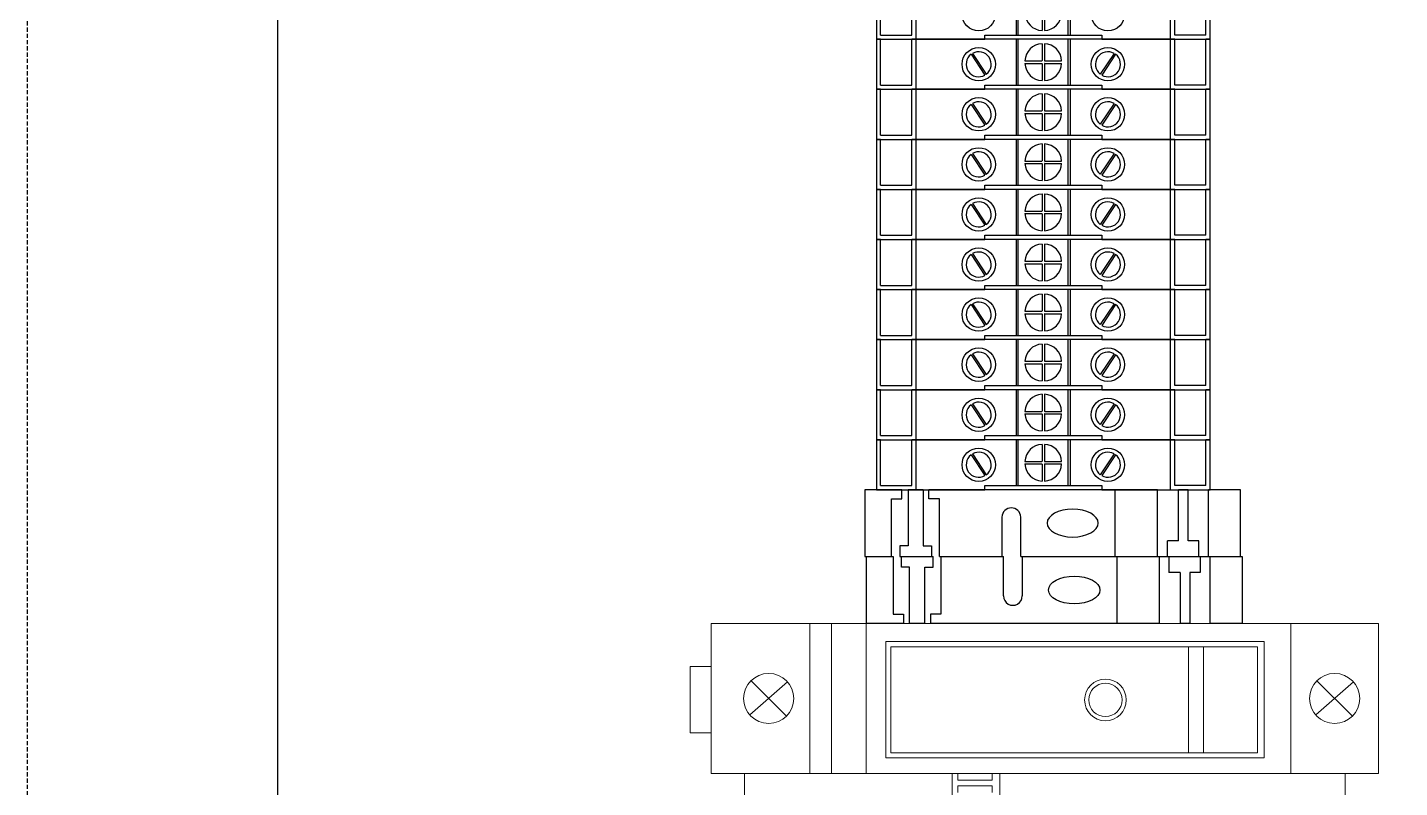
# Model space of a CAD drawing. Extents: x 326777 to 327477, y 364582 to 365982.
# Drawn here: x 326776.8 to 326941.2, y 365464.7 to 365555.7 of the extents above; entities that cross this region are included whole.
import ezdxf

# ---------------------------------------------------------------- set-up
doc = ezdxf.new("R2010")
doc.units = 0
doc.header["$MEASUREMENT"] = 0
doc.linetypes.add('DASHED', pattern=[0.75, 0.5, -0.25])
for name, color, linetype in [('DIM', 1, 'Continuous'), ('DIMMENSION', 7, 'Continuous'), ('布置图', 30, 'Continuous')]:
    doc.layers.add(name, color=color, linetype=linetype)

# ---------------------------------------------------------------- blocks, each defined once
blk = doc.blocks.new('632636840b1797177-a2a8-49bd-b316-1be17fa0ec21')
at = {"ltscale": 10}
for p, q in [((73.75, -1.45), (73.75, 24.89)), ((11.25, 20.76), (5.75, 20.76)), ((11.25, 20.76), (11.25, 17.01)), ((17.25, 20.76), (11.75, 20.76)), ((17.25, 20.76), (17.25, 17.01)), ((23.25, 20.76), (17.75, 20.76)), ((23.25, 20.76), (23.25, 17.01)), ((29.25, 20.76), (23.75, 20.76)), ((29.25, 20.76), (29.25, 17.01)), ((35.25, 20.76), (29.75, 20.76)), ((35.25, 20.76), (35.25, 17.01)), ((41.25, 20.76), (35.75, 20.76)), ((41.25, 20.76), (41.25, 17.01)), ((47.25, 20.76), (41.75, 20.76)), ((47.25, 20.76), (47.25, 17.01)), ((53.25, 20.76), (47.75, 20.76)), ((53.25, 20.76), (53.25, 17.01)), ((59.25, 20.76), (53.75, 20.76)), ((59.25, 20.76), (59.25, 17.01)), ((65.25, 20.76), (59.75, 20.76)), ((65.25, 20.76), (65.25, 17.01)), ((73.75, 21.05), (65.75, 21.05)), ((73.75, 19.89), (71.85, 19.89)), ((71.85, 19.89), (71.85, 18.64)), ((71.85, 18.64), (65.75, 18.64)), ((11.25, 17.01), (5.75, 17.01)), ((11.75, 16.51), (5.75, 16.51)), ((17.25, 17.01), (11.75, 17.01)), ((17.75, 16.51), (11.75, 16.51)), ((23.25, 17.01), (17.75, 17.01)), ((23.75, 16.51), (17.75, 16.51)), ((29.25, 17.01), (23.75, 17.01)), ((29.75, 16.51), (23.75, 16.51)), ((35.25, 17.01), (29.75, 17.01)), ((35.75, 16.51), (29.75, 16.51)), ((41.25, 17.01), (35.75, 17.01)), ((41.75, 16.51), (35.75, 16.51)), ((47.25, 17.01), (41.75, 17.01)), ((47.75, 16.51), (41.75, 16.51)), ((53.25, 17.01), (47.75, 17.01)), ((53.75, 16.51), (47.75, 16.51)), ((59.25, 17.01), (53.75, 17.01)), ((59.75, 16.51), (53.75, 16.51)), ((65.25, 17.01), (59.75, 17.01)), ((65.75, 16.51), (59.75, 16.51)), ((71.85, 17.47), (65.75, 17.47)), ((71.85, 17.47), (71.85, 16.13)), ((73.75, 14.96), (65.75, 14.96)), ((73.75, 16.13), (71.85, 16.13)), ((13.56, 9.92), (16.05, 8.26)), ((19.56, 9.92), (22.05, 8.26)), ((25.56, 9.92), (28.05, 8.26)), ((31.56, 9.92), (34.05, 8.26)), ((37.56, 9.92), (40.05, 8.26)), ((43.56, 9.92), (46.05, 8.26)), ((49.56, 9.92), (52.05, 8.26)), ((55.56, 9.92), (58.05, 8.26)), ((61.56, 9.92), (64.05, 8.26)), ((73.75, 9.89), (65.75, 9.89)), ((13.45, 9.76), (15.94, 8.09)), ((19.45, 9.76), (21.94, 8.09)), ((25.45, 9.76), (27.94, 8.09)), ((31.45, 9.76), (33.94, 8.09)), ((37.45, 9.76), (39.94, 8.09)), ((43.45, 9.76), (45.94, 8.09)), ((49.45, 9.76), (51.94, 8.09)), ((55.45, 9.76), (57.94, 8.09)), ((61.45, 9.76), (63.94, 8.09)), ((11.25, 4.26), (5.75, 4.26)), ((17.25, 4.26), (11.75, 4.26)), ((14.35, 1.45), (14.35, 3.46)), ((14.65, 1.45), (14.65, 3.46)), ((23.25, 4.26), (17.75, 4.26)), ((20.35, 1.45), (20.35, 3.46)), ((20.65, 1.45), (20.65, 3.46)), ((29.25, 4.26), (23.75, 4.26)), ((26.35, 1.45), (26.35, 3.46)), ((26.65, 1.45), (26.65, 3.46)), ((35.25, 4.26), (29.75, 4.26)), ((32.35, 1.45), (32.35, 3.46)), ((32.65, 1.45), (32.65, 3.46)), ((41.25, 4.26), (35.75, 4.26)), ((38.35, 1.45), (38.35, 3.46)), ((38.65, 1.45), (38.65, 3.46)), ((47.25, 4.26), (41.75, 4.26)), ((44.35, 1.45), (44.35, 3.46)), ((44.65, 1.45), (44.65, 3.46)), ((53.25, 4.26), (47.75, 4.26)), ((50.35, 1.45), (50.35, 3.46)), ((50.65, 1.45), (50.65, 3.46)), ((59.25, 4.26), (53.75, 4.26)), ((56.35, 1.45), (56.35, 3.46)), ((56.65, 1.45), (56.65, 3.46)), ((65.25, 4.26), (59.75, 4.26)), ((62.35, 1.45), (62.35, 3.46)), ((62.65, 1.45), (62.65, 3.46)), ((8.69, 1.41), (10.7, 1.41)), ((8.69, 1.11), (10.7, 1.11)), ((12.3, 1.41), (14.31, 1.41)), ((12.3, 1.11), (14.31, 1.11)), ((14.35, -0.94), (14.35, 1.07)), ((14.65, -0.94), (14.65, 1.07)), ((14.69, 1.41), (16.7, 1.41)), ((14.69, 1.11), (16.7, 1.11)), ((18.3, 1.41), (20.31, 1.41)), ((18.3, 1.11), (20.31, 1.11)), ((20.35, -0.94), (20.35, 1.07)), ((20.65, -0.94), (20.65, 1.07)), ((20.69, 1.41), (22.7, 1.41)), ((20.69, 1.11), (22.7, 1.11)), ((24.3, 1.41), (26.31, 1.41)), ((24.3, 1.11), (26.31, 1.11)), ((26.35, -0.94), (26.35, 1.07)), ((26.65, -0.94), (26.65, 1.07)), ((26.69, 1.41), (28.7, 1.41)), ((26.69, 1.11), (28.7, 1.11)), ((30.3, 1.41), (32.31, 1.41)), ((30.3, 1.11), (32.31, 1.11)), ((32.35, -0.94), (32.35, 1.07)), ((32.65, -0.94), (32.65, 1.07)), ((32.69, 1.41), (34.7, 1.41)), ((32.69, 1.11), (34.7, 1.11)), ((36.3, 1.41), (38.31, 1.41)), ((36.3, 1.11), (38.31, 1.11)), ((38.35, -0.94), (38.35, 1.07)), ((38.65, -0.94), (38.65, 1.07)), ((38.69, 1.41), (40.7, 1.41)), ((38.69, 1.11), (40.7, 1.11)), ((42.3, 1.41), (44.31, 1.41)), ((42.3, 1.11), (44.31, 1.11)), ((44.35, -0.94), (44.35, 1.07)), ((44.65, -0.94), (44.65, 1.07)), ((44.69, 1.41), (46.7, 1.41)), ((44.69, 1.11), (46.7, 1.11)), ((48.3, 1.41), (50.31, 1.41)), ((48.3, 1.11), (50.31, 1.11)), ((50.35, -0.94), (50.35, 1.07)), ((50.65, -0.94), (50.65, 1.07)), ((50.69, 1.41), (52.7, 1.41)), ((50.69, 1.11), (52.7, 1.11)), ((54.3, 1.41), (56.31, 1.41)), ((54.3, 1.11), (56.31, 1.11)), ((56.35, -0.94), (56.35, 1.07)), ((56.65, -0.94), (56.65, 1.07)), ((56.69, 1.41), (58.7, 1.41)), ((56.69, 1.11), (58.7, 1.11)), ((60.3, 1.41), (62.31, 1.41)), ((60.3, 1.11), (62.31, 1.11)), ((62.35, -0.94), (62.35, 1.07)), ((62.65, -0.94), (62.65, 1.07)), ((62.69, 1.41), (64.7, 1.41)), ((62.69, 1.11), (64.7, 1.11)), ((11.25, -1.74), (5.75, -1.74)), ((17.25, -1.74), (11.75, -1.74)), ((23.25, -1.74), (17.75, -1.74)), ((29.25, -1.74), (23.75, -1.74)), ((35.25, -1.74), (29.75, -1.74)), ((41.25, -1.74), (35.75, -1.74)), ((47.25, -1.74), (41.75, -1.74)), ((53.25, -1.74), (47.75, -1.74)), ((59.25, -1.74), (53.75, -1.74)), ((65.25, -1.74), (59.75, -1.74)), ((13.45, -7.23), (15.94, -5.57)), ((13.56, -7.4), (16.05, -5.73)), ((19.45, -7.23), (21.94, -5.57)), ((19.56, -7.4), (22.05, -5.73)), ((25.45, -7.23), (27.94, -5.57)), ((25.56, -7.4), (28.05, -5.73)), ((31.45, -7.23), (33.94, -5.57)), ((31.56, -7.4), (34.05, -5.73)), ((37.45, -7.23), (39.94, -5.57)), ((37.56, -7.4), (40.05, -5.73)), ((43.45, -7.23), (45.94, -5.57)), ((43.56, -7.4), (46.05, -5.73)), ((49.45, -7.23), (51.94, -5.57)), ((49.56, -7.4), (52.05, -5.73)), ((55.45, -7.23), (57.94, -5.57)), ((55.56, -7.4), (58.05, -5.73)), ((61.45, -7.23), (63.94, -5.57)), ((61.56, -7.4), (64.05, -5.73)), ((73.75, -11.19), (66.84, -11.19)), ((66.84, -11.19), (66.84, -12.44)), ((66.84, -12.44), (65.75, -12.44)), ((65.75, -13.14), (72.48, -13.14)), ((72.48, -13.14), (72.48, -12.14)), ((72.48, -12.14), (73.75, -12.14)), ((11.75, -13.99), (5.75, -13.99)), ((11.25, -14.49), (5.75, -14.49)), ((11.25, -18.24), (11.25, -14.49)), ((17.75, -13.99), (11.75, -13.99)), ((17.25, -14.49), (11.75, -14.49)), ((17.25, -18.24), (17.25, -14.49)), ((23.75, -13.99), (17.75, -13.99)), ((23.25, -14.49), (17.75, -14.49)), ((23.25, -18.24), (23.25, -14.49)), ((29.75, -13.99), (23.75, -13.99)), ((29.25, -14.49), (23.75, -14.49)), ((29.25, -18.24), (29.25, -14.49)), ((35.75, -13.99), (29.75, -13.99)), ((35.25, -14.49), (29.75, -14.49)), ((35.25, -18.24), (35.25, -14.49)), ((41.75, -13.99), (35.75, -13.99)), ((41.25, -14.49), (35.75, -14.49)), ((41.25, -18.24), (41.25, -14.49)), ((47.75, -13.99), (41.75, -13.99)), ((47.25, -14.49), (41.75, -14.49)), ((47.25, -18.24), (47.25, -14.49)), ((53.75, -13.99), (47.75, -13.99)), ((53.25, -14.49), (47.75, -14.49)), ((53.25, -18.24), (53.25, -14.49)), ((59.75, -13.99), (53.75, -13.99)), ((59.25, -14.49), (53.75, -14.49)), ((59.25, -18.24), (59.25, -14.49)), ((65.75, -13.99), (59.75, -13.99)), ((65.25, -14.49), (59.75, -14.49)), ((65.25, -18.24), (65.25, -14.49)), ((65.75, -14.95), (72.48, -14.95)), ((66.84, -15.69), (65.75, -15.69)), ((66.84, -16.94), (66.84, -15.69)), ((72.48, -14.95), (72.48, -15.94)), ((72.48, -15.94), (73.75, -15.94)), ((73.75, -16.94), (66.84, -16.94)), ((11.25, -18.24), (5.75, -18.24)), ((17.25, -18.24), (11.75, -18.24)), ((23.25, -18.24), (17.75, -18.24)), ((29.25, -18.24), (23.75, -18.24)), ((35.25, -18.24), (29.75, -18.24)), ((41.25, -18.24), (35.75, -18.24)), ((47.25, -18.24), (41.75, -18.24)), ((53.25, -18.24), (47.75, -18.24)), ((59.25, -18.24), (53.75, -18.24)), ((65.25, -18.24), (59.75, -18.24))]:
    blk.add_line(p, q, dxfattribs=at)
for points in [[(73.75, 24.89), (65.75, 24.89), (65.75, 21.05)], [(11.75, 8.26), (11.75, 21.26), (5.75, 21.26), (5.75, 20.76)], [(17.75, 8.26), (17.75, 21.26), (11.75, 21.26), (11.75, 20.76)], [(23.75, 8.26), (23.75, 21.26), (17.75, 21.26), (17.75, 20.76)], [(29.75, 8.26), (29.75, 21.26), (23.75, 21.26), (23.75, 20.76)], [(35.75, 8.26), (35.75, 21.26), (29.75, 21.26), (29.75, 20.76)], [(41.75, 8.26), (41.75, 21.26), (35.75, 21.26), (35.75, 20.76)], [(47.75, 8.26), (47.75, 21.26), (41.75, 21.26), (41.75, 20.76)], [(53.75, 8.26), (53.75, 21.26), (47.75, 21.26), (47.75, 20.76)], [(59.75, 8.26), (59.75, 21.26), (53.75, 21.26), (53.75, 20.76)], [(65.75, 8.26), (65.75, 21.26), (59.75, 21.26), (59.75, 20.76)], [(65.75, 18.64), (65.75, 17.47)], [(11.75, 17.01), (11.75, -14.49)], [(17.75, 17.01), (17.75, -14.49)], [(23.75, 17.01), (23.75, -14.49)], [(29.75, 17.01), (29.75, -14.49)], [(35.75, 17.01), (35.75, -14.49)], [(41.75, 17.01), (41.75, -14.49)], [(47.75, 17.01), (47.75, -14.49)], [(53.75, 17.01), (53.75, -14.49)], [(59.75, 17.01), (59.75, -14.49)], [(65.75, 14.96), (65.75, -12.44)], [(11.75, -5.74), (11.25, -5.74), (11.25, 8.26), (11.75, 8.26)], [(17.75, -5.74), (17.25, -5.74), (17.25, 8.26), (17.75, 8.26)], [(23.75, -5.74), (23.25, -5.74), (23.25, 8.26), (23.75, 8.26)], [(29.75, -5.74), (29.25, -5.74), (29.25, 8.26), (29.75, 8.26)], [(35.75, -5.74), (35.25, -5.74), (35.25, 8.26), (35.75, 8.26)], [(41.75, -5.74), (41.25, -5.74), (41.25, 8.26), (41.75, 8.26)], [(47.75, -5.74), (47.25, -5.74), (47.25, 8.26), (47.75, 8.26)], [(53.75, -5.74), (53.25, -5.74), (53.25, 8.26), (53.75, 8.26)], [(59.75, -5.74), (59.25, -5.74), (59.25, 8.26), (59.75, 8.26)], [(65.75, -5.74), (65.25, -5.74), (65.25, 8.26), (65.75, 8.26)], [(11.25, 4.51), (5.75, 4.51), (5.75, -1.99), (11.25, -1.99)], [(17.25, 4.51), (11.75, 4.51), (11.75, -1.99), (17.25, -1.99)], [(23.25, 4.51), (17.75, 4.51), (17.75, -1.99), (23.25, -1.99)], [(29.25, 4.51), (23.75, 4.51), (23.75, -1.99), (29.25, -1.99)], [(35.25, 4.51), (29.75, 4.51), (29.75, -1.99), (35.25, -1.99)], [(41.25, 4.51), (35.75, 4.51), (35.75, -1.99), (41.25, -1.99)], [(47.25, 4.51), (41.75, 4.51), (41.75, -1.99), (47.25, -1.99)], [(53.25, 4.51), (47.75, 4.51), (47.75, -1.99), (53.25, -1.99)], [(59.25, 4.51), (53.75, 4.51), (53.75, -1.99), (59.25, -1.99)], [(65.25, 4.51), (59.75, 4.51), (59.75, -1.99), (65.25, -1.99)], [(73.75, -1.45), (69.03, -1.45)], [(69.03, -3.69), (73.75, -3.69)], [(73.75, -11.19), (73.75, -3.69)], [(5.75, -18.24), (5.75, -18.74), (11.75, -18.74), (11.75, -5.74)], [(11.75, -18.24), (11.75, -18.74), (17.75, -18.74), (17.75, -5.74)], [(17.75, -18.24), (17.75, -18.74), (23.75, -18.74), (23.75, -5.74)], [(23.75, -18.24), (23.75, -18.74), (29.75, -18.74), (29.75, -5.74)], [(29.75, -18.24), (29.75, -18.74), (35.75, -18.74), (35.75, -5.74)], [(35.75, -18.24), (35.75, -18.74), (41.75, -18.74), (41.75, -5.74)], [(41.75, -18.24), (41.75, -18.74), (47.75, -18.74), (47.75, -5.74)], [(47.75, -18.24), (47.75, -18.74), (53.75, -18.74), (53.75, -5.74)], [(53.75, -18.24), (53.75, -18.74), (59.75, -18.74), (59.75, -5.74)], [(59.75, -18.24), (59.75, -18.74), (65.75, -18.74), (65.75, -5.74)], [(65.75, -13.14), (65.75, -14.95)], [(73.75, -15.94), (73.75, -12.14)], [(65.75, -15.69), (65.75, -20.11), (73.75, -20.11), (73.75, -16.94)]]:
    blk.add_lwpolyline(points, dxfattribs=at)
for centre in [(8.75, 9.01), (14.75, 9.01), (20.75, 9.01), (26.75, 9.01), (32.75, 9.01), (38.75, 9.01), (44.75, 9.01), (50.75, 9.01), (56.75, 9.01), (62.75, 9.01), (8.75, -6.48), (14.75, -6.48), (20.75, -6.48), (26.75, -6.48), (32.75, -6.48), (38.75, -6.48), (44.75, -6.48), (50.75, -6.48), (56.75, -6.48), (62.75, -6.48)]:
    blk.add_circle(centre, 2, dxfattribs=at)
for centre, radius, start, end in [((14.75, 9.01), 1.5, 330.1086, 142.4635), ((20.75, 9.01), 1.5, 330.1086, 142.4635), ((26.75, 9.01), 1.5, 330.1086, 142.4635), ((32.75, 9.01), 1.5, 330.1086, 142.4635), ((38.75, 9.01), 1.5, 330.1086, 142.4635), ((44.75, 9.01), 1.5, 330.1086, 142.4635), ((50.75, 9.01), 1.5, 330.1086, 142.4635), ((56.75, 9.01), 1.5, 330.1086, 142.4635), ((62.75, 9.01), 1.5, 330.1086, 142.4635), ((14.75, 9.01), 1.5, 150.1086, 322.4635), ((20.75, 9.01), 1.5, 150.1086, 322.4635), ((26.75, 9.01), 1.5, 150.1086, 322.4635), ((32.75, 9.01), 1.5, 150.1086, 322.4635), ((38.75, 9.01), 1.5, 150.1086, 322.4635), ((44.75, 9.01), 1.5, 150.1086, 322.4635), ((50.75, 9.01), 1.5, 150.1086, 322.4635), ((56.75, 9.01), 1.5, 150.1086, 322.4635), ((62.75, 9.01), 1.5, 150.1086, 322.4635), ((8.59, 1.35), 2.11, 1.665, 88.335), ((14.41, 1.35), 2.11, 91.665, 178.335), ((14.59, 1.35), 2.11, 1.665, 88.335), ((20.41, 1.35), 2.11, 91.665, 178.335), ((20.59, 1.35), 2.11, 1.665, 88.335), ((26.41, 1.35), 2.11, 91.665, 178.335), ((26.59, 1.35), 2.11, 1.665, 88.335), ((32.41, 1.35), 2.11, 91.665, 178.335), ((32.59, 1.35), 2.11, 1.665, 88.335), ((38.41, 1.35), 2.11, 91.665, 178.335), ((38.59, 1.35), 2.11, 1.665, 88.335), ((44.41, 1.35), 2.11, 91.665, 178.335), ((44.59, 1.35), 2.11, 1.665, 88.335), ((50.41, 1.35), 2.11, 91.665, 178.335), ((50.59, 1.35), 2.11, 1.665, 88.335), ((56.41, 1.35), 2.11, 91.665, 178.335), ((56.59, 1.35), 2.11, 1.665, 88.335), ((62.41, 1.35), 2.11, 91.665, 178.335), ((62.59, 1.35), 2.11, 1.665, 88.335), ((8.59, 1.17), 2.11, 271.665, 358.335), ((14.41, 1.17), 2.11, 181.665, 268.335), ((14.31, 1.45), 0.0438, 270, 0), ((14.31, 1.07), 0.0438, 0, 90), ((14.69, 1.45), 0.0438, 180, 270), ((14.59, 1.17), 2.11, 271.665, 358.335), ((14.69, 1.07), 0.0438, 90, 180), ((20.41, 1.17), 2.11, 181.665, 268.335), ((20.31, 1.45), 0.0438, 270, 0), ((20.31, 1.07), 0.0438, 0, 90), ((20.69, 1.45), 0.0438, 180, 270), ((20.59, 1.17), 2.11, 271.665, 358.335), ((20.69, 1.07), 0.0438, 90, 180), ((26.41, 1.17), 2.11, 181.665, 268.335), ((26.31, 1.45), 0.0438, 270, 0), ((26.31, 1.07), 0.0438, 0, 90), ((26.69, 1.45), 0.0438, 180, 270), ((26.59, 1.17), 2.11, 271.665, 358.335), ((26.69, 1.07), 0.0438, 90, 180), ((32.41, 1.17), 2.11, 181.665, 268.335), ((32.31, 1.45), 0.0438, 270, 0), ((32.31, 1.07), 0.0438, 0, 90), ((32.69, 1.45), 0.0438, 180, 270), ((32.59, 1.17), 2.11, 271.665, 358.335), ((32.69, 1.07), 0.0438, 90, 180), ((38.41, 1.17), 2.11, 181.665, 268.335), ((38.31, 1.45), 0.0438, 270, 0), ((38.31, 1.07), 0.0438, 0, 90), ((38.69, 1.45), 0.0438, 180, 270), ((38.59, 1.17), 2.11, 271.665, 358.335), ((38.69, 1.07), 0.0438, 90, 180), ((44.41, 1.17), 2.11, 181.665, 268.335), ((44.31, 1.45), 0.0438, 270, 0), ((44.31, 1.07), 0.0438, 0, 90), ((44.69, 1.45), 0.0438, 180, 270), ((44.59, 1.17), 2.11, 271.665, 358.335), ((44.69, 1.07), 0.0438, 90, 180), ((50.41, 1.17), 2.11, 181.665, 268.335), ((50.31, 1.45), 0.0438, 270, 0), ((50.31, 1.07), 0.0438, 0, 90), ((50.69, 1.45), 0.0438, 180, 270), ((50.59, 1.17), 2.11, 271.665, 358.335), ((50.69, 1.07), 0.0438, 90, 180), ((56.41, 1.17), 2.11, 181.665, 268.335), ((56.31, 1.45), 0.0438, 270, 0), ((56.31, 1.07), 0.0438, 0, 90), ((56.69, 1.45), 0.0438, 180, 270), ((56.59, 1.17), 2.11, 271.665, 358.335), ((56.69, 1.07), 0.0438, 90, 180), ((62.41, 1.17), 2.11, 181.665, 268.335), ((62.31, 1.45), 0.0438, 270, 0), ((62.31, 1.07), 0.0438, 0, 90), ((62.69, 1.45), 0.0438, 180, 270), ((62.59, 1.17), 2.11, 271.665, 358.335), ((62.69, 1.07), 0.0438, 90, 180), ((69.03, -2.57), 1.12, 90, 270), ((14.75, -6.48), 1.5, 37.5365, 209.8914), ((14.75, -6.48), 1.5, 217.5365, 29.8914), ((20.75, -6.48), 1.5, 37.5365, 209.8914), ((20.75, -6.48), 1.5, 217.5365, 29.8914), ((26.75, -6.48), 1.5, 37.5365, 209.8914), ((26.75, -6.48), 1.5, 217.5365, 29.8914), ((32.75, -6.48), 1.5, 37.5365, 209.8914), ((32.75, -6.48), 1.5, 217.5365, 29.8914), ((38.75, -6.48), 1.5, 37.5365, 209.8914), ((38.75, -6.48), 1.5, 217.5365, 29.8914), ((44.75, -6.48), 1.5, 37.5365, 209.8914), ((44.75, -6.48), 1.5, 217.5365, 29.8914), ((50.75, -6.48), 1.5, 37.5365, 209.8914), ((50.75, -6.48), 1.5, 217.5365, 29.8914), ((56.75, -6.48), 1.5, 37.5365, 209.8914), ((56.75, -6.48), 1.5, 217.5365, 29.8914), ((62.75, -6.48), 1.5, 37.5365, 209.8914), ((62.75, -6.48), 1.5, 217.5365, 29.8914)]:
    blk.add_arc(centre, radius, start, end, dxfattribs=at)
at = {"ltscale": 10, "extrusion": (0, 0, -1)}
blk.add_ellipse((69.74, 4.78), major_axis=(0, -3.07), ratio=0.542435, dxfattribs=at)
blk = doc.blocks.new('1403164768f360a25d-cfef-4a69-84a4-ddf34ef42677')
at = {"ltscale": 10}
for p, q in [((-73.75, -1.45), (-73.75, 24.89)), ((-73.75, 21.05), (-65.75, 21.05)), ((-73.75, 19.89), (-71.85, 19.89)), ((-71.85, 19.89), (-71.85, 18.64)), ((-71.85, 18.64), (-65.75, 18.64)), ((-71.85, 17.47), (-65.75, 17.47)), ((-71.85, 17.47), (-71.85, 16.13)), ((-73.75, 16.13), (-71.85, 16.13)), ((-73.75, 14.96), (-65.75, 14.96)), ((-73.75, 9.89), (-65.75, 9.89)), ((-73.75, -11.19), (-66.84, -11.19)), ((-66.84, -11.19), (-66.84, -12.44)), ((-72.48, -12.14), (-73.75, -12.14)), ((-72.48, -13.14), (-72.48, -12.14)), ((-65.75, -13.14), (-72.48, -13.14)), ((-66.84, -12.44), (-65.75, -12.44)), ((-72.48, -15.94), (-73.75, -15.94)), ((-65.75, -14.95), (-72.48, -14.95)), ((-72.48, -14.95), (-72.48, -15.94)), ((-66.84, -16.94), (-66.84, -15.69)), ((-66.84, -15.69), (-65.75, -15.69)), ((-73.75, -16.94), (-66.84, -16.94))]:
    blk.add_line(p, q, dxfattribs=at)
for points in [[(-73.75, 24.89), (-65.75, 24.89), (-65.75, 21.05)], [(-65.75, 18.64), (-65.75, 17.47)], [(-65.75, 14.96), (-65.75, -12.44)], [(-73.75, -1.45), (-69.03, -1.45)], [(-73.75, -11.19), (-73.75, -3.69)], [(-69.03, -3.69), (-73.75, -3.69)], [(-73.75, -15.94), (-73.75, -12.14)], [(-65.75, -13.14), (-65.75, -14.95)], [(-65.75, -15.69), (-65.75, -20.11), (-73.75, -20.11), (-73.75, -16.94)]]:
    blk.add_lwpolyline(points, dxfattribs=at)
blk.add_arc((-69.03, -2.57), 1.12, 270, 90, dxfattribs=at)
blk.add_ellipse((-69.74, 4.78), major_axis=(0, -3.07), ratio=0.542435, dxfattribs=at)
at = {"layer": 'DIM', "color": 7, "linetype": 'Continuous', "lineweight": 9, "ltscale": 20}
for p, q in [((-47.75, 37.26), (-47.75, -34.74)), ((-18.25, 37.26), (-47.75, 37.26)), ((-44.07, -4.13), (-47.75, -4.13)), ((-46.96, -5.05), (-47.75, -5.05)), ((-47.75, -5.05), (-47.75, -9.18)), ((-46.96, -9.18), (-46.96, -5.05)), ((-45.48, -5.05), (-46.28, -5.05)), ((-46.28, -5.05), (-46.28, -9.18)), ((-47.75, -9.18), (-46.96, -9.18)), ((-44.07, -9.86), (-47.75, -9.86)), ((-46.28, -9.18), (-45.48, -9.18)), ((-18.25, -34.74), (-47.75, -34.74))]:
    blk.add_line(p, q, dxfattribs=at)
at = {"layer": 'DIMMENSION', "lineweight": 18}
for p, q in [((-65.75, -38.74), (-65.75, 41.26)), ((-65.75, 41.26), (-47.75, 41.26)), ((-47.75, 41.26), (-47.75, -38.74)), ((-54.63, 38.12), (-58.87, 33.86)), ((-58.73, 38.24), (-54.77, 33.74)), ((-65.75, 30.72), (-47.75, 30.72)), ((-62.92, 20.28), (-50.23, 20.28)), ((-62.92, 18.48), (-50.23, 18.48)), ((-65.75, -20.16), (-47.75, -20.16)), ((-65.75, -24.31), (-47.75, -24.31)), ((-65.75, -26.9), (-47.75, -26.9)), ((-58.73, -29.59), (-54.77, -34.09)), ((-54.63, -29.71), (-58.87, -33.96)), ((-47.75, -38.74), (-65.75, -38.74)), ((-60.58, -38.74), (-60.58, -41.26)), ((-52.64, -41.26), (-52.64, -38.74)), ((-60.58, -41.26), (-52.64, -41.26))]:
    blk.add_line(p, q, dxfattribs=at)
for points in [[(-63.56, 27.54), (-49.64, 27.54), (-49.64, -17.79), (-63.56, -17.79)], [(-62.92, 26.75), (-50.23, 26.75), (-50.23, -17.22), (-62.92, -17.22)]]:
    blk.add_lwpolyline(points, close=True, dxfattribs=at)
for centre, radius in [((-56.75, 35.99), 3), ((-56.57, 8.52), 2.5), ((-56.57, 8.52), 2), ((-56.75, -31.84), 3)]:
    blk.add_circle(centre, radius, dxfattribs=at)

msp = doc.modelspace()

# ---------------------------------------------------------------- linework, layer by layer
at = {"color": 2}
msp.add_lwpolyline([(326806.79, 365932.48), (327446.79, 365932.48), (327446.79, 364632.48), (326806.79, 364632.48)], close=True, dxfattribs=at)
at = {"layer": '布置图', "linetype": 'DASHED'}
msp.add_lwpolyline([(326776.79, 365982.48), (327476.79, 365982.48), (327476.79, 364582.48), (326776.79, 364582.48)], close=True, dxfattribs=at)

# ---------------------------------------------------------------- block references
at = {"rotation": 270}
for name, p in [('632636840b1797177-a2a8-49bd-b316-1be17fa0ec21', (326897.28, 365566.08)), ('1403164768f360a25d-cfef-4a69-84a4-ddf34ef42677', (326897.47, 365418.58))]:
    msp.add_blockref(name, p, dxfattribs=at)

doc.saveas('drawing.dxf')
